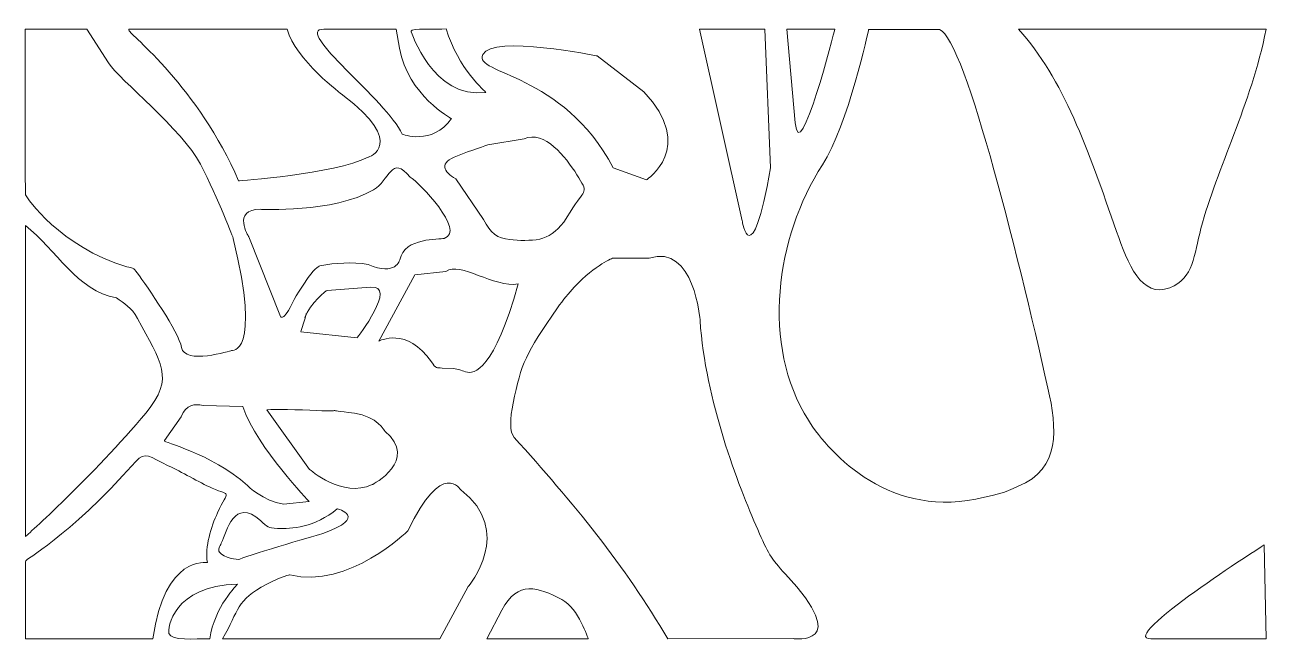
# Model space of a CAD drawing. Header units: millimetres. Extents: x -1201 to 1200, y -606 to 598.
import ezdxf

# ---------------------------------------------------------------- set-up
doc = ezdxf.new("R2010")
doc.units = ezdxf.units.MM
doc.header["$MEASUREMENT"] = 0
doc.layers.add('Layer 1', color=7, linetype='Continuous')

msp = doc.modelspace()

# ---------------------------------------------------------------- linework, layer by layer
at = {"layer": 'Layer 1', "color": 250, "lineweight": 20}
for points, knots in [([(-1199.2258, 269.4002), (-1197.8051, 263.7474), (-1131.6364, 168.0662), (-1003.4967, 130.2415), (-992.8442, 127.0976), (-990.7696, 128.8565), (-983.3174, 118.433), (-964.1143, 91.5754), (-902.3113, 3.3562), (-897.7868, -25.8066), (-892.4246, -60.368), (-801.2438, -31.982), (-801.2438, -31.982), (-801.2438, -31.982), (-742.2435, -43.0881), (-797.6682, 185.0343), (-796.4001, 182.5732), (-826.2324, 261.0882), (-861.1005, 328.5435), (-895.9686, 395.9974), (-1017.6537, 491.1744), (-1039.0279, 524.4518), (-1039.0279, 524.4518), (-1080.8947, 589.6286), (-1080.8947, 589.6286), (-1080.8947, 589.6286), (-1199.7232, 589.6048), (-1199.7232, 589.6048), (-1199.7232, 589.6048), (-1200.7005, 275.2637), (-1199.2258, 269.4002)], [0, 0, 0, 0, 0.1, 0.1, 0.1, 0.2, 0.2, 0.2, 0.3, 0.3, 0.3, 0.4, 0.4, 0.4, 0.5, 0.5, 0.5, 0.6, 0.6, 0.6, 0.7, 0.7, 0.7, 0.8, 0.8, 0.8, 0.9, 0.9, 0.9, 1, 1, 1, 1]), ([(-998.7781, 586.6126), (-999.0933, 581.953), (-862.7448, 474.6796), (-787.6554, 296.3295), (-787.6554, 296.3295), (-603.1483, 308.7729), (-536.6408, 341.9548), (-536.6408, 341.9548), (-459.4046, 366.8402), (-585.9852, 462.2377), (-585.9852, 462.2377), (-678.4432, 531.2958), (-693.4604, 589.3631), (-708.8856, 589.9812), (-980.2543, 589.3504), (-999.368, 589.616), (-1000.0788, 589.6258), (-998.7678, 586.7769), (-998.7781, 586.6126)], [0, 0, 0, 0, 0.166666667, 0.166666667, 0.166666667, 0.333333333, 0.333333333, 0.333333333, 0.5, 0.5, 0.5, 0.666666667, 0.666666667, 0.666666667, 0.833333333, 0.833333333, 0.833333333, 1, 1, 1, 1]), ([(-471.0853, 386.6571), (-471.0853, 386.6571), (-412.6829, 363.6134), (-375.734, 416.6124), (-375.734, 416.6124), (-459.6364, 461.3175), (-476.0855, 552.6356), (-476.0855, 552.6356), (-482.7487, 589.6244), (-482.7487, 589.6244), (-482.7487, 589.6244), (-622.69, 589.703), (-622.69, 589.703), (-683.0113, 589.7396), (-499.034, 450.0401), (-471.0853, 386.6571)], [0, 0, 0, 0, 0.2, 0.2, 0.2, 0.4, 0.4, 0.4, 0.6, 0.6, 0.6, 0.8, 0.8, 0.8, 1, 1, 1, 1]), ([(-453.7667, 585.6644), (-453.7667, 585.6644), (-411.49, 453.4804), (-308.9866, 467.306), (-308.9866, 467.306), (-363.0049, 513.9526), (-385.6503, 589.9925), (-404.351, 588.2618), (-453.8053, 592.3694), (-453.7667, 585.6644)], [0, 0, 0, 0, 0.333333333, 0.333333333, 0.333333333, 0.666666667, 0.666666667, 0.666666667, 1, 1, 1, 1]), ([(-314.8981, 540.49), (-333.5154, 501.2255), (-160.8812, 507.7688), (-62.7161, 321.2626), (-62.7161, 321.2626), (1.5988, 298.358), (1.5988, 298.358), (1.5988, 298.358), (98.0727, 360.5272), (-3.4779, 468.5043), (-3.4779, 468.5043), (-93.7107, 537.7788), (-93.7107, 537.7788), (-93.7107, 537.7788), (-296.2819, 579.7531), (-314.8981, 540.49)], [0, 0, 0, 0, 0.2, 0.2, 0.2, 0.4, 0.4, 0.4, 0.6, 0.6, 0.6, 0.8, 0.8, 0.8, 1, 1, 1, 1]), ([(104.0004, 589.6272), (104.0004, 589.6272), (186.7313, 218.9243), (186.7313, 218.9243), (186.7313, 218.9243), (203.7652, 109.1504), (241.6211, 321.3821), (241.6211, 321.3821), (230.2639, 589.623), (230.2639, 589.623), (230.2639, 589.623), (104.0004, 589.6272), (104.0004, 589.6272)], [0, 0, 0, 0, 0.25, 0.25, 0.25, 0.5, 0.5, 0.5, 0.75, 0.75, 0.75, 1, 1, 1, 1]), ([(341.9808, 327.483), (251.2008, 187.0811), (222.6031, -20.9883), (314.5953, -166.8533), (357.0266, -234.133), (475.2367, -360.8778), (655.4797, -315.7259), (681.2288, -309.2766), (692.0116, -308.4886), (720.2523, -294.3482), (802.7004, -261.016), (795.419, -182.3155), (777.9184, -104.7431), (718.4106, 159.0265), (610.4584, 598.0629), (563.6268, 589.2957), (563.6268, 589.2957), (431.1398, 589.2563), (431.1398, 589.2563), (431.1398, 589.2563), (391.4676, 404.0201), (341.9808, 327.483)], [0, 0, 0, 0, 0.142857143, 0.142857143, 0.142857143, 0.285714286, 0.285714286, 0.285714286, 0.428571429, 0.428571429, 0.428571429, 0.571428571, 0.571428571, 0.571428571, 0.714285714, 0.714285714, 0.714285714, 0.857142857, 0.857142857, 0.857142857, 1, 1, 1, 1]), ([(289.3353, 408.2892), (289.3353, 408.2892), (273.1394, 589.6132), (273.1394, 589.6132), (273.1394, 589.6132), (365.628, 589.7831), (365.628, 589.7831), (365.628, 589.7831), (297.4517, 317.422), (289.3353, 408.2892)], [0, 0, 0, 0, 0.333333333, 0.333333333, 0.333333333, 0.666666667, 0.666666667, 0.666666667, 1, 1, 1, 1]), ([(1073.8292, 204.1939), (1105.6292, 323.2686), (1169.6766, 440.7209), (1199.9593, 589.6272), (1199.9593, 589.6272), (721.0872, 589.4165), (721.0872, 589.4165), (808.5163, 493.1931), (855.2075, 357.254), (910.6485, 198.3374), (932.1661, 136.6542), (958.5489, 68.2788), (1013.5272, 89.4627), (1060.1502, 107.4267), (1060.0821, 152.7219), (1073.8292, 204.1939)], [0, 0, 0, 0, 0.2, 0.2, 0.2, 0.4, 0.4, 0.4, 0.6, 0.6, 0.6, 0.8, 0.8, 0.8, 1, 1, 1, 1]), ([(-367.1134, 299.9257), (-367.1134, 299.9257), (-313.9137, 221.5413), (-313.9137, 221.5413), (-300.4433, 194.9801), (-286.6493, 184.8967), (-262.8873, 182.642), (-245.4558, 180.9886), (-221.9135, 179.7903), (-204.9018, 183.7715), (-188.4039, 187.6346), (-172.7815, 197.5466), (-158.4873, 216.6358), (-158.4873, 216.6358), (-139.6412, 245.7833), (-139.6412, 245.7833), (-117.3782, 280.2154), (-110.1324, 272.2505), (-132.9355, 308.211), (-154.7337, 342.5869), (-195.7565, 394.8652), (-235.089, 377.4405), (-235.089, 377.4405), (-305.411, 365.9186), (-305.411, 365.9186), (-305.411, 365.9186), (-339.0639, 354.2128), (-363.9781, 344.9526), (-401.0337, 331.1789), (-391.2568, 313.8778), (-367.1134, 299.9257)], [0, 0, 0, 0, 0.1, 0.1, 0.1, 0.2, 0.2, 0.2, 0.3, 0.3, 0.3, 0.4, 0.4, 0.4, 0.5, 0.5, 0.5, 0.6, 0.6, 0.6, 0.7, 0.7, 0.7, 0.8, 0.8, 0.8, 0.9, 0.9, 0.9, 1, 1, 1, 1]), ([(-706.4876, 34.1149), (-706.4876, 34.1149), (-767.7029, 187.9646), (-767.7029, 187.9646), (-767.7029, 187.9646), (-801.372, 241.2221), (-744.7473, 241.2221), (-744.7473, 241.2221), (-603.9741, 233.9327), (-526.3218, 278.8079), (-495.8948, 296.3885), (-491.8747, 348.3577), (-455.5005, 303.3533), (-438.7666, 293.961), (-346.9005, 198.7926), (-389.6928, 185.0063), (-398.8747, 182.0464), (-466.2131, 187.9646), (-475.3961, 143.5854), (-475.3961, 143.5854), (-483.0476, 111.0398), (-536.6113, 134.7087), (-568.511, 139.1154), (-599.6306, 138.1279), (-629.9663, 131.7502), (-629.9663, 131.7502), (-638.9083, 129.3678), (-652.5334, 109.3569), (-683.4781, 63.9086), (-681.1595, 63.2764), (-691.0849, 45.2351), (-697.0442, 34.4043), (-704.0967, 29.4919), (-706.4876, 34.1149)], [0, 0, 0, 0, 0.090909091, 0.090909091, 0.090909091, 0.181818182, 0.181818182, 0.181818182, 0.272727273, 0.272727273, 0.272727273, 0.363636364, 0.363636364, 0.363636364, 0.454545455, 0.454545455, 0.454545455, 0.545454545, 0.545454545, 0.545454545, 0.636363636, 0.636363636, 0.636363636, 0.727272727, 0.727272727, 0.727272727, 0.818181818, 0.818181818, 0.818181818, 0.909090909, 0.909090909, 0.909090909, 1, 1, 1, 1]), ([(-1199.7088, -391.9202), (-1199.7088, -391.9202), (-1067.5269, -274.055), (-966.3171, -152.2129), (-909.9517, -84.3571), (-936.9994, -55.4387), (-982.632, 30.207), (-994.1134, 51.7658), (-1008.9019, 58.6042), (-1023.6862, 70.282), (-1098.3251, 82.8771), (-1140.6262, 163.3321), (-1199.7069, 210.0124), (-1199.7069, 210.0124), (-1199.7088, -391.9202), (-1199.7088, -391.9202)], [0, 0, 0, 0, 0.2, 0.2, 0.2, 0.4, 0.4, 0.4, 0.6, 0.6, 0.6, 0.8, 0.8, 0.8, 1, 1, 1, 1]), ([(-254.1589, -200.3527), (-142.8333, -323.2245), (-38.1975, -449.7951), (42.5533, -589.5704), (42.5533, -589.5704), (285.7739, -589.09), (285.7739, -589.09), (285.7739, -589.09), (402.5493, -605.6915), (270.3367, -464.4398), (242.1296, -434.3034), (236.4336, -423.106), (216.6031, -378.089), (178.7605, -292.1807), (115.1442, -127.7686), (105.1994, 26.0404), (105.1994, 26.0404), (94.4726, 174.6657), (6.8676, 147.0144), (6.8676, 147.0144), (-62.8585, 147.0144), (-62.8585, 147.0144), (-62.8585, 147.0144), (-96.4483, 135.4939), (-138.2785, 90.5415), (-148.69, 79.3539), (-159.7067, 66.2152), (-170.6551, 50.4214), (-232.5527, -38.8709), (-240.4646, -55.9317), (-256.4612, -133.7908), (-262.5294, -163.3273), (-263.4354, -190.1148), (-254.1589, -200.3527)], [0, 0, 0, 0, 0.090909091, 0.090909091, 0.090909091, 0.181818182, 0.181818182, 0.181818182, 0.272727273, 0.272727273, 0.272727273, 0.363636364, 0.363636364, 0.363636364, 0.454545455, 0.454545455, 0.454545455, 0.545454545, 0.545454545, 0.545454545, 0.636363636, 0.636363636, 0.636363636, 0.727272727, 0.727272727, 0.727272727, 0.818181818, 0.818181818, 0.818181818, 0.909090909, 0.909090909, 0.909090909, 1, 1, 1, 1]), ([(-516.1026, -13.7958), (-516.1026, -13.7958), (-461.532, 15.6437), (-414.0863, -54.0831), (-405.3121, -66.9606), (-405.0385, -65.2229), (-393.734, -65.8255), (-393.734, -65.8255), (-372.309, -66.9788), (-372.309, -66.9788), (-360.8205, -67.5955), (-358.1785, -69.8895), (-348.2541, -73.2104), (-331.6229, -78.7789), (-292.5964, -69.1577), (-246.4982, 96.9276), (-292.7287, 88.6142), (-359.5595, 141.2534), (-386.1883, 121.2328), (-386.1883, 121.2328), (-446.1751, 114.2385), (-446.1751, 114.2385), (-446.1751, 114.2385), (-516.1026, -13.7958), (-516.1026, -13.7958)], [0, 0, 0, 0, 0.125, 0.125, 0.125, 0.25, 0.25, 0.25, 0.375, 0.375, 0.375, 0.5, 0.5, 0.5, 0.625, 0.625, 0.625, 0.75, 0.75, 0.75, 0.875, 0.875, 0.875, 1, 1, 1, 1]), ([(-666.6964, 4.5264), (-666.6964, 4.5264), (-558.0385, -7.3073), (-558.0385, -7.3073), (-558.0385, -7.3073), (-478.4561, 96.2462), (-532.0209, 90.328), (-532.0209, 90.328), (-616.1927, 84.4111), (-616.1927, 84.4111), (-616.1927, 84.4111), (-649.8618, 60.7422), (-659.0449, 31.1552), (-649.8618, 60.7422), (-666.6964, 4.5264), (-666.6964, 4.5264)], [0, 0, 0, 0, 0.2, 0.2, 0.2, 0.4, 0.4, 0.4, 0.6, 0.6, 0.6, 0.8, 0.8, 0.8, 1, 1, 1, 1]), ([(-930.8397, -206.1277), (-933.6231, -210.0737), (-842.4923, -228.816), (-770.1487, -293.1134), (-770.1487, -293.1134), (-738.9303, -323.2905), (-700.6707, -329.2074), (-700.6707, -329.2074), (-650.7801, -323.8847), (-650.7801, -323.8847), (-650.7801, -323.8847), (-749.651, -222.1054), (-779.3368, -140.448), (-779.3368, -140.448), (-855.6985, -138.2579), (-855.6985, -138.2579), (-872.7201, -135.0466), (-888.798, -135.3108), (-898.2709, -159.8969), (-898.2709, -159.8969), (-930.8397, -206.1277), (-930.8397, -206.1277)], [0, 0, 0, 0, 0.142857143, 0.142857143, 0.142857143, 0.285714286, 0.285714286, 0.285714286, 0.428571429, 0.428571429, 0.428571429, 0.571428571, 0.571428571, 0.571428571, 0.714285714, 0.714285714, 0.714285714, 0.857142857, 0.857142857, 0.857142857, 1, 1, 1, 1]), ([(-732.5043, -146.3648), (-732.5043, -146.3648), (-649.8618, -261.752), (-649.8618, -261.752), (-649.8618, -261.752), (-587.1151, -317.9679), (-528.9598, -291.3392), (-528.9598, -291.3392), (-437.1354, -244.0015), (-504.4737, -187.7857), (-504.4737, -187.7857), (-519.4025, -159.4164), (-563.2768, -153.3423), (-631.332, -143.9177), (-571.5699, -151.016), (-649.3096, -147.3973), (-688.1032, -145.595), (-732.5043, -146.3648), (-732.5043, -146.3648)], [0, 0, 0, 0, 0.166666667, 0.166666667, 0.166666667, 0.333333333, 0.333333333, 0.333333333, 0.5, 0.5, 0.5, 0.666666667, 0.666666667, 0.666666667, 0.833333333, 0.833333333, 0.833333333, 1, 1, 1, 1]), ([(-1199.717, -589.6056), (-1199.717, -589.6056), (-1199.6987, -440.4548), (-1199.6987, -440.4548), (-1199.6987, -433.4268), (-1122.5174, -399.4568), (-985.9808, -246.6621), (-967.4458, -225.9194), (-960.1543, -237.5129), (-923.2675, -254.6735), (-897.5336, -266.6449), (-864.3079, -286.3747), (-838.4652, -298.0315), (-800.3978, -315.2005), (-807.1177, -298.5794), (-828.0211, -345.6024), (-840.3089, -373.2467), (-853.0941, -411.5055), (-847.7275, -441.9551), (-847.7275, -441.9551), (-931.5069, -427.7894), (-952.9625, -589.548), (-1063.3157, -589.6337), (-1115.4496, -589.6674), (-1199.717, -589.6056)], [0, 0, 0, 0, 0.125, 0.125, 0.125, 0.25, 0.25, 0.25, 0.375, 0.375, 0.375, 0.5, 0.5, 0.5, 0.625, 0.625, 0.625, 0.75, 0.75, 0.75, 0.875, 0.875, 0.875, 1, 1, 1, 1]), ([(-818.3185, -589.6097), (-818.3185, -589.6097), (-397.8354, -589.6926), (-397.8354, -589.6926), (-397.8354, -589.6926), (-343.0809, -488.2716), (-343.0809, -488.2716), (-343.0809, -488.2716), (-252.4077, -380.8324), (-357.7046, -301.6684), (-357.7046, -301.6684), (-392.8035, -239.4669), (-460.0777, -380.8324), (-460.0777, -380.8324), (-574.15, -493.9258), (-688.2222, -465.6534), (-688.2222, -465.6534), (-702.1859, -467.8154), (-732.9212, -483.9519), (-792.916, -515.4538), (-785.7863, -533.4305), (-818.3185, -589.6097)], [0, 0, 0, 0, 0.142857143, 0.142857143, 0.142857143, 0.285714286, 0.285714286, 0.285714286, 0.428571429, 0.428571429, 0.428571429, 0.571428571, 0.571428571, 0.571428571, 0.714285714, 0.714285714, 0.714285714, 0.857142857, 0.857142857, 0.857142857, 1, 1, 1, 1]), ([(-820.7175, -404.4157), (-810.1717, -381.3606), (-796.0594, -315.6641), (-745.0045, -360.6881), (-730.1682, -373.7721), (-731.5147, -374.5869), (-712.1785, -375.8793), (-686.0825, -377.6254), (-639.3161, -374.3101), (-596.6459, -337.886), (-596.6459, -337.886), (-533.9611, -353.8315), (-624.6893, -385.7225), (-624.6893, -385.7225), (-760.8882, -425.5854), (-784.8079, -435.1532), (-789.4401, -437.8589), (-816.4421, -432.5966), (-824.1639, -422.0623), (-828.3089, -416.4053), (-823.7144, -410.966), (-820.7175, -404.4157)], [0, 0, 0, 0, 0.142857143, 0.142857143, 0.142857143, 0.285714286, 0.285714286, 0.285714286, 0.428571429, 0.428571429, 0.428571429, 0.571428571, 0.571428571, 0.571428571, 0.714285714, 0.714285714, 0.714285714, 0.857142857, 0.857142857, 0.857142857, 1, 1, 1, 1]), ([(976.6871, -589.628), (976.6871, -589.628), (1199.9563, -589.6168), (1199.9563, -589.6168), (1199.9563, -589.6168), (1196.3288, -407.7379), (1196.3288, -407.7379), (1196.3288, -407.7379), (910.5642, -589.6309), (976.6871, -589.628)], [0, 0, 0, 0, 0.333333333, 0.333333333, 0.333333333, 0.666666667, 0.666666667, 0.666666667, 1, 1, 1, 1]), ([(-278.2595, -534.2846), (-278.2595, -534.2846), (-307.1053, -589.2628), (-307.1053, -589.2628), (-307.1053, -589.2628), (-111.1616, -589.8148), (-111.1616, -589.8148), (-111.6487, -589.8148), (-129.2948, -530.4538), (-162.4565, -513.3818), (-207.9009, -489.9867), (-247.028, -474.7606), (-278.2595, -534.2846)], [0, 0, 0, 0, 0.25, 0.25, 0.25, 0.5, 0.5, 0.5, 0.75, 0.75, 0.75, 1, 1, 1, 1]), ([(-921.911, -579.4842), (-924.7909, -569.4444), (-914.3957, -486.2023), (-789.2428, -484.0207), (-789.2428, -484.0207), (-834.195, -527.3759), (-843.135, -589.5915), (-872.654, -589.1322), (-917.7577, -593.9547), (-921.911, -579.4842)], [0, 0, 0, 0, 0.333333333, 0.333333333, 0.333333333, 0.666666667, 0.666666667, 0.666666667, 1, 1, 1, 1])]:
    msp.add_open_spline(points, degree=3, knots=knots, dxfattribs=at)

doc.saveas('drawing.dxf')
